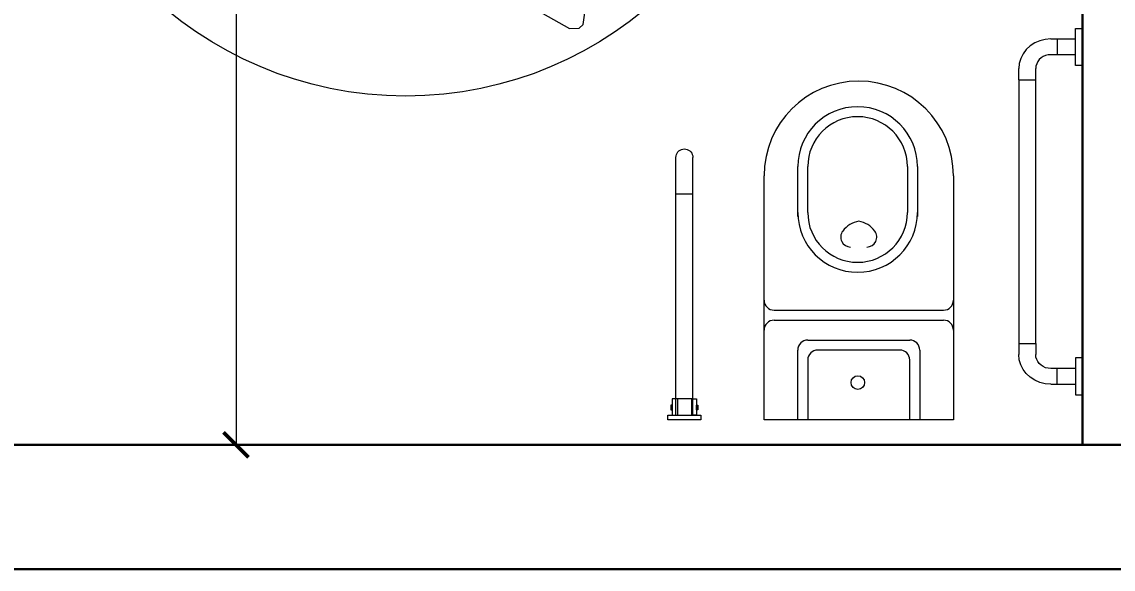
# Model space of a CAD drawing. Header units: centimetres. Extents: x -26724 to 60145, y -23645 to 6771.
# Drawn here: x -18798 to -18579, y 4290.5 to 4400.4 of the extents above; entities that cross this region are included whole.
import ezdxf

# ---------------------------------------------------------------- set-up
doc = ezdxf.new("R2010")
doc.units = ezdxf.units.CM
doc.linetypes.add('AUSGEZOGEN', pattern=[0])
doc.linetypes.add('PUNKT2_S9', pattern=[0.35, 0.15, -0.1, 0, -0.1])
for name, color, linetype, lineweight in [('4.KOTE', 88, 'Continuous', 15), ('Moebel', 252, 'PUNKT2_S9', 13), ('zid', 7, 'Continuous', 40)]:
    doc.layers.add(name, color=color, linetype=linetype, lineweight=lineweight)
doc.styles.get("Standard").update_dxf_attribs({"font": 'calibri.ttf'})
doc.dimstyles.new('ja 1 50', dxfattribs={"dimtxt": 10, "dimasz": 5, "dimexe": 5, "dimexo": 5, "dimgap": 1, "dimtad": 1, "dimdec": 0, "dimtxsty": 'Standard', "dimblk": 'ARCHTICK', "dimcen": 2.5, "dimclrd": 256, "dimclrt": 7, "dimadec": 0, "dimazin": 0, "dimtfac": 1, "dimtdec": 0, "dimtix": 1, "dimtmove": 1, "dimatfit": 3, "dimldrblk": 'ARCHTICK', "dimfxl": 10, "dimfxlon": 1, "dimlwd": 0, "dimlwe": 9, "dimarcsym": 0})

# ---------------------------------------------------------------- blocks, each defined once
blk = doc.blocks.new('_ArchTick')
at = {"color": 0, "linetype": 'ByBlock', "const_width": 0.15}
blk.add_lwpolyline([(-0.5, -0.5), (0.5, 0.5)], dxfattribs=at)
blk = doc.blocks.new('*D3066')
at = {"layer": '4.KOTE', "color": 0, "lineweight": 9, "transparency": 16777216}
for p, q in [((-19851.49, 4458.43), (-19866.49, 4458.43)), ((-19854.88, 4308.43), (-19866.49, 4308.43))]:
    blk.add_line(p, q, dxfattribs=at)
at = {"layer": '4.KOTE', "lineweight": 0, "transparency": 16777216}
blk.add_line((-19861.49, 4458.43), (-19861.49, 4308.43), dxfattribs=at)
at = {"layer": 'Defpoints', "color": 0, "lineweight": 50, "transparency": 16777216}
for p in [(0, 4458.43, 13.5), (-19861.49, 4308.43), (-19849.98, 4308.43, 13.5)]:
    blk.add_point(p, dxfattribs=at)
at = {"layer": '4.KOTE', "lineweight": 0, "transparency": 16777216, "xscale": 5, "yscale": 5, "zscale": 5}
for p, rotation in [((-19861.49, 4458.43), 90), ((-19861.49, 4308.43), 270)]:
    blk.add_blockref('_ArchTick', p, dxfattribs=dict(at, rotation=rotation))
at = {"layer": '4.KOTE', "color": 7, "transparency": 16777216, "insert": (-19867.61, 4383.43), "char_height": 10, "attachment_point": 5, "rotation": 90}
blk.add_mtext('150', dxfattribs=at)
blk = doc.blocks.new('*D3092')
at = {"layer": '4.KOTE', "color": 0, "lineweight": 9, "transparency": 16777216}
for p, q in [((-18763.74, 4540.46), (-18750.06, 4540.46)), ((-18762.25, 4315.44), (-18750.06, 4315.44))]:
    blk.add_line(p, q, dxfattribs=at)
at = {"layer": '4.KOTE', "lineweight": 0, "transparency": 16777216}
blk.add_line((-18755.06, 4540.46), (-18755.06, 4315.44), dxfattribs=at)
at = {"layer": 'Defpoints', "color": 0, "lineweight": 50, "transparency": 16777216}
for p in [(-18780.07, 4540.46, 13.5), (-18768.91, 4315.44, 13.5), (-18755.06, 4315.44)]:
    blk.add_point(p, dxfattribs=at)
at = {"layer": '4.KOTE', "lineweight": 0, "transparency": 16777216, "xscale": 5, "yscale": 5, "zscale": 5}
for p, rotation in [((-18755.06, 4540.46), 90), ((-18755.06, 4315.44), 270)]:
    blk.add_blockref('_ArchTick', p, dxfattribs=dict(at, rotation=rotation))
at = {"layer": '4.KOTE', "color": 7, "transparency": 16777216, "insert": (-18761.18, 4427.95), "char_height": 10, "attachment_point": 5, "rotation": 90}
blk.add_mtext('225', dxfattribs=at)

msp = doc.modelspace()

# ---------------------------------------------------------------- linework, layer by layer
at = {"layer": 'Moebel', "color": 252, "linetype": 'AUSGEZOGEN', "lineweight": 18, "transparency": 33554687}
for p, q in [((-18693.46, 4402.04, 13.5), (-18688.1, 4399.02, 13.5)), ((-18685.37, 4399.84, 13.5), (-18685.06, 4402.13, 13.5)), ((-18688.1, 4399.02, 13.5), (-18686.21, 4399.06, 13.5)), ((-18686.21, 4399.06, 13.5), (-18685.37, 4399.84, 13.5)), ((-18586.54, 4399.04, 13.5), (-18585.24, 4399.04, 13.5)), ((-18586.54, 4391.62, 13.5), (-18586.54, 4399.04, 13.5)), ((-18586.54, 4399.04, 13.5), (-18585.24, 4399.04, 13.5)), ((-18586.54, 4391.62, 13.5), (-18586.54, 4399.04, 13.5)), ((-18585.24, 4399.04, 13.5), (-18585.24, 4391.62, 13.5)), ((-18594.74, 4396.11, 13.5), (-18595.66, 4395.52, 13.5)), ((-18593.73, 4396.55, 13.5), (-18594.74, 4396.11, 13.5)), ((-18592.65, 4396.82, 13.5), (-18593.73, 4396.55, 13.5)), ((-18591.54, 4396.91, 13.5), (-18592.65, 4396.82, 13.5)), ((-18591.54, 4396.91, 13.5), (-18586.64, 4396.91, 13.5)), ((-18590.24, 4396.91, 13.5), (-18590.24, 4393.75, 13.5)), ((-18597.09, 4393.94, 13.5), (-18597.56, 4393, 13.5)), ((-18596.45, 4394.79, 13.5), (-18597.09, 4393.94, 13.5)), ((-18595.66, 4395.52, 13.5), (-18596.45, 4394.79, 13.5)), ((-18597.85, 4392, 13.5), (-18597.94, 4390.97, 13.5)), ((-18597.56, 4393, 13.5), (-18597.85, 4392, 13.5)), ((-18594.36, 4391.92, 13.5), (-18594.5, 4391.45, 13.5)), ((-18594.14, 4392.36, 13.5), (-18594.36, 4391.92, 13.5)), ((-18593.84, 4392.76, 13.5), (-18594.14, 4392.36, 13.5)), ((-18593.47, 4393.1, 13.5), (-18593.84, 4392.76, 13.5)), ((-18593.04, 4393.38, 13.5), (-18593.47, 4393.1, 13.5)), ((-18592.57, 4393.59, 13.5), (-18593.04, 4393.38, 13.5)), ((-18592.06, 4393.71, 13.5), (-18592.57, 4393.59, 13.5)), ((-18591.54, 4393.75, 13.5), (-18592.06, 4393.71, 13.5)), ((-18586.64, 4393.75, 13.5), (-18591.54, 4393.75, 13.5)), ((-18597.94, 4388.74, 13.5), (-18597.94, 4390.97, 13.5)), ((-18594.5, 4391.45, 13.5), (-18594.54, 4390.97, 13.5)), ((-18594.54, 4388.74, 13.5), (-18594.54, 4390.97, 13.5)), ((-18585.24, 4391.62, 13.5), (-18586.54, 4391.62, 13.5)), ((-18585.24, 4391.62, 13.5), (-18586.54, 4391.62, 13.5)), ((-18597.94, 4388.74, 13.5), (-18597.94, 4335.76, 13.5)), ((-18597.94, 4388.74, 13.5), (-18594.54, 4388.74, 13.5)), ((-18594.56, 4335.76, 13.5), (-18594.56, 4389.18, 13.5)), ((-18666.55, 4373.99, 13.5), (-18666.38, 4374.24, 13.5)), ((-18666.38, 4374.24, 13.5), (-18666.17, 4374.45, 13.5)), ((-18666.17, 4374.45, 13.5), (-18665.92, 4374.62, 13.5)), ((-18665.92, 4374.62, 13.5), (-18665.65, 4374.74, 13.5)), ((-18665.65, 4374.74, 13.5), (-18665.37, 4374.82, 13.5)), ((-18665.37, 4374.82, 13.5), (-18665.07, 4374.84, 13.5)), ((-18665.07, 4374.84, 13.5), (-18664.78, 4374.82, 13.5)), ((-18664.78, 4374.82, 13.5), (-18664.49, 4374.74, 13.5)), ((-18664.49, 4374.74, 13.5), (-18664.22, 4374.62, 13.5)), ((-18664.22, 4374.62, 13.5), (-18663.98, 4374.45, 13.5)), ((-18663.98, 4374.45, 13.5), (-18663.77, 4374.24, 13.5)), ((-18663.77, 4374.24, 13.5), (-18663.6, 4373.99, 13.5)), ((-18666.77, 4373.14, 13.5), (-18666.75, 4373.44, 13.5)), ((-18666.77, 4365.78, 13.5), (-18666.77, 4373.14, 13.5)), ((-18666.75, 4373.44, 13.5), (-18666.67, 4373.73, 13.5)), ((-18666.67, 4373.73, 13.5), (-18666.55, 4373.99, 13.5)), ((-18663.6, 4373.99, 13.5), (-18663.48, 4373.73, 13.5)), ((-18663.48, 4373.73, 13.5), (-18663.4, 4373.44, 13.5)), ((-18663.4, 4373.44, 13.5), (-18663.37, 4373.14, 13.5)), ((-18663.37, 4365.78, 13.5), (-18663.37, 4373.14, 13.5)), ((-18642.31, 4369.36, 13.5), (-18642.31, 4371.3, 13.5)), ((-18642.31, 4369.36, 13.5), (-18642.31, 4371.3, 13.5)), ((-18640.31, 4365.3, 13.5), (-18640.31, 4371.3, 13.5)), ((-18640.31, 4365.3, 13.5), (-18640.31, 4371.3, 13.5)), ((-18620.31, 4371.3, 13.5), (-18620.31, 4365.3, 13.5)), ((-18620.31, 4371.3, 13.5), (-18620.31, 4365.3, 13.5)), ((-18618.31, 4371.3, 13.5), (-18618.31, 4369.36, 13.5)), ((-18618.31, 4371.3, 13.5), (-18618.31, 4369.36, 13.5)), ((-18649.07, 4344.46, 13.5), (-18649.07, 4369.46, 13.5)), ((-18649.07, 4344.46, 13.5), (-18649.07, 4369.46, 13.5)), ((-18642.31, 4365.3, 13.5), (-18642.31, 4369.36, 13.5)), ((-18642.31, 4365.3, 13.5), (-18642.31, 4369.36, 13.5)), ((-18618.31, 4369.36, 13.5), (-18618.31, 4365.3, 13.5)), ((-18618.31, 4369.36, 13.5), (-18618.31, 4365.3, 13.5)), ((-18611.07, 4369.46, 13.5), (-18611.07, 4344.46, 13.5)), ((-18611.07, 4369.46, 13.5), (-18611.07, 4344.46, 13.5)), ((-18666.77, 4324.66, 13.5), (-18666.77, 4365.78, 13.5)), ((-18663.37, 4365.78, 13.5), (-18666.77, 4365.78, 13.5)), ((-18663.37, 4324.66, 13.5), (-18663.37, 4365.78, 13.5)), ((-18642.31, 4361.24, 13.5), (-18642.31, 4365.3, 13.5)), ((-18642.31, 4361.24, 13.5), (-18642.31, 4365.3, 13.5)), ((-18640.31, 4362.07, 13.5), (-18640.31, 4365.3, 13.5)), ((-18640.31, 4362.07, 13.5), (-18640.31, 4365.3, 13.5)), ((-18620.31, 4365.3, 13.5), (-18620.31, 4362.07, 13.5)), ((-18620.31, 4365.3, 13.5), (-18620.31, 4362.07, 13.5)), ((-18618.31, 4365.3, 13.5), (-18618.31, 4361.24, 13.5)), ((-18618.31, 4365.3, 13.5), (-18618.31, 4361.24, 13.5)), ((-18642.31, 4362.07, 13.5), (-18642.31, 4361.24, 13.5)), ((-18642.31, 4362.07, 13.5), (-18642.31, 4361.24, 13.5)), ((-18618.31, 4361.24, 13.5), (-18618.31, 4362.07, 13.5)), ((-18618.31, 4361.24, 13.5), (-18618.31, 4362.07, 13.5)), ((-18649.07, 4338.46, 13.5), (-18649.07, 4344.46, 13.5)), ((-18649.07, 4338.46, 13.5), (-18649.07, 4344.46, 13.5)), ((-18611.07, 4344.46, 13.5), (-18611.07, 4338.46, 13.5)), ((-18611.07, 4344.46, 13.5), (-18611.07, 4338.46, 13.5)), ((-18647.07, 4342.46, 13.5), (-18630.07, 4342.46, 13.5)), ((-18630.07, 4342.46, 13.5), (-18613.07, 4342.46, 13.5)), ((-18647.07, 4340.46, 13.5), (-18630.07, 4340.46, 13.5)), ((-18630.07, 4340.46, 13.5), (-18613.07, 4340.46, 13.5)), ((-18649.07, 4320.46, 13.5), (-18649.07, 4338.46, 13.5)), ((-18649.07, 4320.46, 13.5), (-18649.07, 4338.46, 13.5)), ((-18611.07, 4338.46, 13.5), (-18611.07, 4320.46, 13.5)), ((-18611.07, 4338.46, 13.5), (-18611.07, 4320.46, 13.5)), ((-18640.31, 4336.46, 13.5), (-18630.07, 4336.46, 13.5)), ((-18640.31, 4336.46, 13.5), (-18630.07, 4336.46, 13.5)), ((-18630.07, 4336.46, 13.5), (-18619.84, 4336.46, 13.5)), ((-18630.07, 4336.46, 13.5), (-18619.84, 4336.46, 13.5)), ((-18597.94, 4335.76, 13.5), (-18594.54, 4335.76, 13.5)), ((-18597.94, 4335.76, 13.5), (-18597.94, 4333.54, 13.5)), ((-18594.54, 4335.76, 13.5), (-18594.54, 4333.54, 13.5)), ((-18642.31, 4320.46, 13.5), (-18642.31, 4334.46, 13.5)), ((-18642.31, 4320.46, 13.5), (-18642.31, 4334.46, 13.5)), ((-18630.07, 4334.46, 13.5), (-18638.31, 4334.46, 13.5)), ((-18630.07, 4334.46, 13.5), (-18638.31, 4334.46, 13.5)), ((-18621.84, 4334.46, 13.5), (-18630.07, 4334.46, 13.5)), ((-18621.84, 4334.46, 13.5), (-18630.07, 4334.46, 13.5)), ((-18617.84, 4334.46, 13.5), (-18617.84, 4320.46, 13.5)), ((-18617.84, 4334.46, 13.5), (-18617.84, 4320.46, 13.5)), ((-18597.85, 4332.51, 13.5), (-18597.94, 4333.54, 13.5)), ((-18594.5, 4333.05, 13.5), (-18594.54, 4333.54, 13.5)), ((-18594.36, 4332.58, 13.5), (-18594.5, 4333.05, 13.5)), ((-18594.14, 4332.14, 13.5), (-18594.36, 4332.58, 13.5)), ((-18586.54, 4332.89, 13.5), (-18586.54, 4325.46, 13.5)), ((-18585.24, 4332.89, 13.5), (-18586.54, 4332.89, 13.5)), ((-18585.24, 4325.46, 13.5), (-18585.24, 4332.89, 13.5)), ((-18640.31, 4332.46, 13.5), (-18640.31, 4320.46, 13.5)), ((-18640.31, 4332.46, 13.5), (-18640.31, 4320.46, 13.5)), ((-18619.84, 4320.46, 13.5), (-18619.84, 4332.46, 13.5)), ((-18619.84, 4320.46, 13.5), (-18619.84, 4332.46, 13.5)), ((-18597.56, 4331.51, 13.5), (-18597.85, 4332.51, 13.5)), ((-18597.09, 4330.57, 13.5), (-18597.56, 4331.51, 13.5)), ((-18596.45, 4329.72, 13.5), (-18597.09, 4330.57, 13.5)), ((-18593.84, 4331.75, 13.5), (-18594.14, 4332.14, 13.5)), ((-18593.47, 4331.4, 13.5), (-18593.84, 4331.75, 13.5)), ((-18593.04, 4331.13, 13.5), (-18593.47, 4331.4, 13.5)), ((-18592.57, 4330.92, 13.5), (-18593.04, 4331.13, 13.5)), ((-18592.06, 4330.8, 13.5), (-18592.57, 4330.92, 13.5)), ((-18591.54, 4330.75, 13.5), (-18592.06, 4330.8, 13.5)), ((-18586.64, 4330.75, 13.5), (-18591.54, 4330.75, 13.5)), ((-18590.24, 4327.6, 13.5), (-18590.24, 4330.75, 13.5)), ((-18595.66, 4328.99, 13.5), (-18596.45, 4329.72, 13.5)), ((-18594.74, 4328.39, 13.5), (-18595.66, 4328.99, 13.5)), ((-18593.73, 4327.96, 13.5), (-18594.74, 4328.39, 13.5)), ((-18592.65, 4327.69, 13.5), (-18593.73, 4327.96, 13.5)), ((-18591.54, 4327.6, 13.5), (-18592.65, 4327.69, 13.5)), ((-18591.54, 4327.6, 13.5), (-18586.64, 4327.6, 13.5)), ((-18666.77, 4324.66, 13.5), (-18667.51, 4324.66, 13.5)), ((-18667.51, 4324.66, 13.5), (-18667.51, 4321.38, 13.5)), ((-18666.77, 4321.38, 13.5), (-18666.77, 4324.66, 13.5)), ((-18663.37, 4324.66, 13.5), (-18666.77, 4324.66, 13.5)), ((-18666.47, 4324.66, 13.5), (-18666.47, 4321.38, 13.5)), ((-18663.67, 4324.66, 13.5), (-18663.67, 4321.38, 13.5)), ((-18663.37, 4321.38, 13.5), (-18663.37, 4324.66, 13.5)), ((-18663.37, 4324.66, 13.5), (-18662.64, 4324.66, 13.5)), ((-18662.64, 4324.66, 13.5), (-18662.64, 4321.38, 13.5)), ((-18586.54, 4325.46, 13.5), (-18585.24, 4325.46, 13.5)), ((-18667.51, 4323.36, 13.5), (-18667.81, 4323.36, 13.5)), ((-18667.81, 4323.36, 13.5), (-18667.81, 4322.48, 13.5)), ((-18667.81, 4322.48, 13.5), (-18667.51, 4322.48, 13.5)), ((-18667.51, 4322.48, 13.5), (-18667.51, 4323.36, 13.5)), ((-18662.64, 4323.36, 13.5), (-18662.34, 4323.36, 13.5)), ((-18662.64, 4322.48, 13.5), (-18662.64, 4323.36, 13.5)), ((-18662.34, 4322.48, 13.5), (-18662.64, 4322.48, 13.5)), ((-18662.34, 4323.36, 13.5), (-18662.34, 4322.48, 13.5)), ((-18668.41, 4320.46, 13.5), (-18668.41, 4321.38, 13.5)), ((-18668.41, 4321.38, 13.5), (-18661.74, 4321.38, 13.5)), ((-18661.74, 4320.46, 13.5), (-18668.41, 4320.46, 13.5)), ((-18667.51, 4321.38, 13.5), (-18666.77, 4321.38, 13.5)), ((-18662.64, 4321.38, 13.5), (-18663.37, 4321.38, 13.5)), ((-18662.64, 4321.38, 13.5), (-18663.37, 4321.38, 13.5)), ((-18661.74, 4321.38, 13.5), (-18661.74, 4320.46, 13.5)), ((-18630.07, 4320.46, 13.5), (-18649.07, 4320.46, 13.5)), ((-18630.07, 4320.46, 13.5), (-18649.07, 4320.46, 13.5)), ((-18611.07, 4320.46, 13.5), (-18630.07, 4320.46, 13.5)), ((-18611.07, 4320.46, 13.5), (-18630.07, 4320.46, 13.5))]:
    msp.add_line(p, q, dxfattribs=at)
for centre, radius in [((-18721.03, 4460.46, 13.5), 75), ((-18630.26, 4327.93, 13.5), 1.37), ((-18630.26, 4327.93, 13.5), 1.37)]:
    msp.add_circle(centre, radius, dxfattribs=at)
for centre, radius, start, end in [((-18630.07, 4369.46, 13.5), 19, 90, 180), ((-18630.07, 4369.46, 13.5), 19, 90, 180), ((-18630.07, 4369.46, 13.5), 19, 0, 90), ((-18630.07, 4369.46, 13.5), 19, 0, 90), ((-18630.31, 4371.3, 13.5), 12, 90, 180), ((-18630.31, 4371.3, 13.5), 12, 90, 180), ((-18630.31, 4371.3, 13.5), 12, 0, 90), ((-18630.31, 4371.3, 13.5), 12, 0, 90), ((-18630.31, 4371.3, 13.5), 10, 90, 180), ((-18630.31, 4371.3, 13.5), 10, 90, 180), ((-18630.31, 4371.3, 13.5), 10, 0, 90), ((-18630.31, 4371.3, 13.5), 10, 0, 90), ((-18630.31, 4362.07, 13.5), 12, 180, 270), ((-18630.31, 4362.07, 13.5), 12, 180, 270), ((-18630.31, 4362.07, 13.5), 10, 180, 270), ((-18630.31, 4362.07, 13.5), 10, 180, 270), ((-18630.31, 4362.07, 13.5), 12, 270, 0), ((-18630.31, 4362.07, 13.5), 10, 270, 0), ((-18630.31, 4362.07, 13.5), 12, 270, 0), ((-18630.31, 4362.07, 13.5), 10, 270, 0), ((-18629.07, 4355.14, 13.5), 5.3, 100.8798, 142.669), ((-18629.07, 4355.14, 13.5), 5.3, 100.8798, 142.669), ((-18631.07, 4355.14, 13.5), 5.3, 37.331, 79.1202), ((-18631.07, 4355.14, 13.5), 5.3, 37.331, 79.1202), ((-18631.7, 4357.14, 13.5), 2, 142.669, 270), ((-18631.7, 4357.14, 13.5), 2, 142.669, 270), ((-18628.45, 4357.14, 13.5), 2, 270, 37.331), ((-18628.45, 4357.14, 13.5), 2, 270, 37.331), ((-18647.07, 4344.46, 13.5), 2, 180, 270), ((-18647.07, 4344.46, 13.5), 2, 180, 270), ((-18613.07, 4344.46, 13.5), 2, 270, 360), ((-18613.07, 4344.46, 13.5), 2, 270, 360), ((-18647.07, 4338.46, 13.5), 2, 90, 180), ((-18647.07, 4338.46, 13.5), 2, 90, 180), ((-18613.07, 4338.46, 13.5), 2, 360, 90), ((-18613.07, 4338.46, 13.5), 2, 360, 90), ((-18640.31, 4334.46, 13.5), 2, 90, 180), ((-18640.31, 4334.46, 13.5), 2, 90, 180), ((-18619.84, 4334.46, 13.5), 2, 0, 90), ((-18619.84, 4334.46, 13.5), 2, 0, 90), ((-18638.31, 4332.46, 13.5), 2, 90, 180), ((-18638.31, 4332.46, 13.5), 2, 90, 180), ((-18621.84, 4332.46, 13.5), 2, 0, 90), ((-18621.84, 4332.46, 13.5), 2, 0, 90)]:
    msp.add_arc(centre, radius, start, end, dxfattribs=at)
at = {"layer": 'zid', "lineweight": 30}
for p, q in [((-18585.17, 4315.44, 13.5), (-18585.17, 4540.46, 13.5)), ((-18545.07, 4315.44, 13.5), (-18820.07, 4315.44, 13.5)), ((-18805.07, 4315.44, 13.5), (-18585.17, 4315.44, 13.5)), ((-17955.57, 4290.46, 13.5), (-18820.07, 4290.46, 13.5))]:
    msp.add_line(p, q, dxfattribs=at)

# ---------------------------------------------------------------- dimensions: what is measured, and where the dimension line sits
at = {"layer": '4.KOTE'}
for base, p1, p2, picture, middle in [((-18755.06, 4315.44), (-18780.07, 4540.46, 13.5), (-18768.91, 4315.44, 13.5), '*D3092', (-18761.18, 4427.95)), ((-19861.49, 4308.43), (0, 4458.43, 13.5), (-19849.98, 4308.43, 13.5), '*D3066', (-19867.61, 4383.43))]:
    dim = msp.add_linear_dim(base=base, p1=p1, p2=p2, angle=90, dimstyle='ja 1 50', dxfattribs=at)
    dim.commit()
    dim.dimension.update_dxf_attribs({"geometry": picture, "text_midpoint": middle})

doc.saveas('drawing.dxf')
